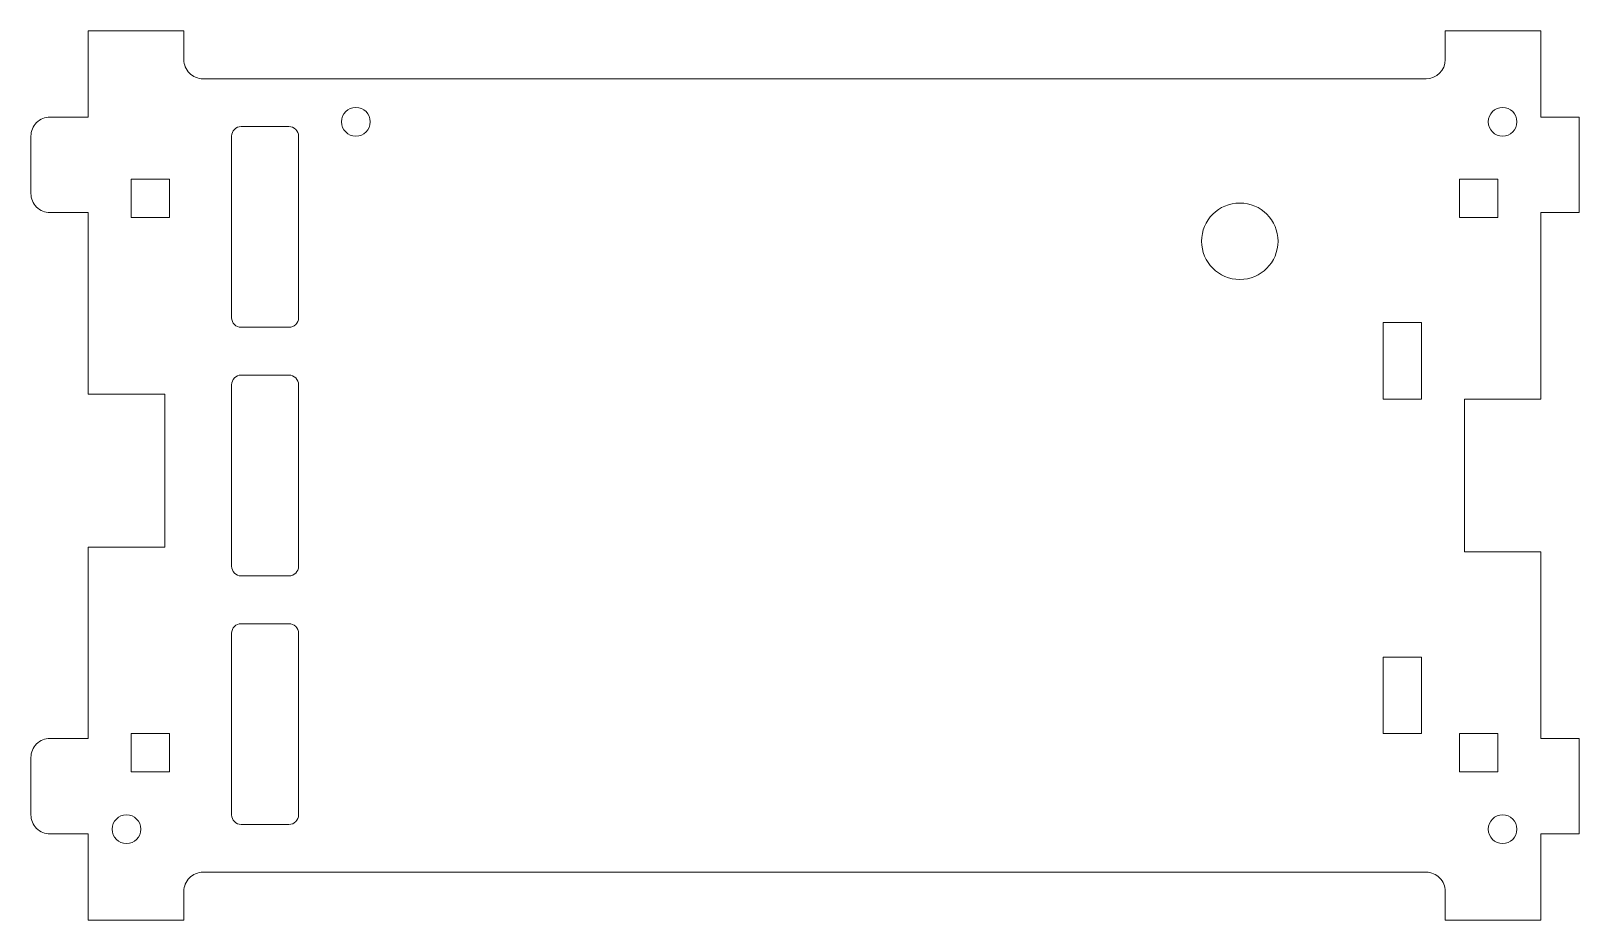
# Model space of a CAD drawing. Header units: millimetres. Extents: x -211 to 190, y -120 to 131.
# Drawn here: x -210.7 to -48.7, y 25.9 to 118.9 of the extents above; entities that cross this region are included whole.
import ezdxf

# ---------------------------------------------------------------- set-up
doc = ezdxf.new("R2010")
doc.units = ezdxf.units.MM
doc.header["$MEASUREMENT"] = 0
doc.layers.add('Camada 1', color=7, linetype='Continuous')

msp = doc.modelspace()

# ---------------------------------------------------------------- linework, layer by layer
at = {"layer": 'Camada 1', "color": 1, "lineweight": 9}
for points, knots in [([(-52.6639, 34.9232), (-52.6639, 34.9232), (-52.6639, 25.9232), (-52.6639, 25.9232), (-52.6639, 25.9232), (-52.6639, 25.9232), (-62.6639, 25.9232), (-62.6639, 25.9232), (-62.6639, 25.9232), (-62.6639, 25.9232), (-62.6639, 28.9232), (-62.6639, 28.9232), (-62.6639, 28.9232), (-62.6639, 29.4536), (-62.8746, 29.9623), (-63.2497, 30.3374), (-63.2497, 30.3374), (-63.6248, 30.7125), (-64.1335, 30.9232), (-64.6639, 30.9232), (-64.6639, 30.9232), (-64.6639, 30.9232), (-192.6639, 30.9232), (-192.6639, 30.9232), (-192.6639, 30.9232), (-193.1944, 30.9232), (-193.7031, 30.7125), (-194.0781, 30.3374), (-194.0781, 30.3374), (-194.4532, 29.9623), (-194.6639, 29.4536), (-194.6639, 28.9232), (-194.6639, 28.9232), (-194.6639, 28.9232), (-194.6639, 25.9232), (-194.6639, 25.9232), (-194.6639, 25.9232), (-194.6639, 25.9232), (-204.6639, 25.9232), (-204.6639, 25.9232), (-204.6639, 25.9232), (-204.6639, 25.9232), (-204.6639, 34.9232), (-204.6639, 34.9232), (-204.6639, 34.9232), (-204.6639, 34.9232), (-208.6639, 34.9232), (-208.6639, 34.9232), (-208.6639, 34.9232), (-209.1944, 34.9232), (-209.7031, 35.1339), (-210.0781, 35.509), (-210.0781, 35.509), (-210.4532, 35.8841), (-210.6639, 36.3928), (-210.6639, 36.9232), (-210.6639, 36.9232), (-210.6639, 36.9232), (-210.6639, 42.9232), (-210.6639, 42.9232), (-210.6639, 42.9232), (-210.6639, 43.4536), (-210.4532, 43.9623), (-210.0781, 44.3374), (-210.0781, 44.3374), (-209.7031, 44.7125), (-209.1944, 44.9232), (-208.6639, 44.9232), (-208.6639, 44.9232), (-208.6639, 44.9232), (-204.6639, 44.9232), (-204.6639, 44.9232), (-204.6639, 44.9232), (-204.6639, 44.9232), (-204.6639, 64.9232), (-204.6639, 64.9232), (-204.6639, 64.9232), (-204.6639, 64.9232), (-196.6639, 64.9232), (-196.6639, 64.9232), (-196.6639, 64.9232), (-196.6639, 64.9232), (-196.6639, 80.9232), (-196.6639, 80.9232), (-196.6639, 80.9232), (-196.6639, 80.9232), (-204.6639, 80.9232), (-204.6639, 80.9232), (-204.6639, 80.9232), (-204.6639, 80.9232), (-204.6639, 99.9232), (-204.6639, 99.9232), (-204.6639, 99.9232), (-204.6639, 99.9232), (-208.6639, 99.9232), (-208.6639, 99.9232), (-208.6639, 99.9232), (-209.1944, 99.9232), (-209.7031, 100.1339), (-210.0781, 100.509), (-210.0781, 100.509), (-210.4532, 100.8841), (-210.6639, 101.3928), (-210.6639, 101.9232), (-210.6639, 101.9232), (-210.6639, 101.9232), (-210.6639, 107.9232), (-210.6639, 107.9232), (-210.6639, 107.9232), (-210.6639, 108.4536), (-210.4532, 108.9623), (-210.0781, 109.3374), (-210.0781, 109.3374), (-209.7031, 109.7125), (-209.1944, 109.9232), (-208.6639, 109.9232), (-208.6639, 109.9232), (-208.6639, 109.9232), (-204.6639, 109.9232), (-204.6639, 109.9232), (-204.6639, 109.9232), (-204.6639, 109.9232), (-204.6639, 118.9232), (-204.6639, 118.9232), (-204.6639, 118.9232), (-204.6639, 118.9232), (-194.6639, 118.9232), (-194.6639, 118.9232), (-194.6639, 118.9232), (-194.6639, 118.9232), (-194.6639, 115.9232), (-194.6639, 115.9232), (-194.6639, 115.9232), (-194.6639, 115.3928), (-194.4532, 114.8841), (-194.0781, 114.509), (-194.0781, 114.509), (-193.7031, 114.1339), (-193.1944, 113.9232), (-192.6639, 113.9232), (-192.6639, 113.9232), (-192.6639, 113.9232), (-64.6639, 113.9232), (-64.6639, 113.9232), (-64.6639, 113.9232), (-63.5594, 113.9232), (-62.6639, 114.8186), (-62.6639, 115.9232), (-62.6639, 115.9232), (-62.6639, 115.9232), (-62.6639, 118.9232), (-62.6639, 118.9232), (-62.6639, 118.9232), (-62.6639, 118.9232), (-52.6639, 118.9232), (-52.6639, 118.9232), (-52.6639, 118.9232), (-52.6639, 118.9232), (-52.6639, 109.9232), (-52.6639, 109.9232), (-52.6639, 109.9232), (-52.6639, 109.9232), (-48.6639, 109.9232), (-48.6639, 109.9232), (-48.6639, 109.9232), (-48.6639, 109.9232), (-48.6639, 99.9232), (-48.6639, 99.9232), (-48.6639, 99.9232), (-48.6639, 99.9232), (-52.6639, 99.9232), (-52.6639, 99.9232), (-52.6639, 99.9232), (-52.6639, 99.9232), (-52.6639, 80.4232), (-52.6639, 80.4232), (-52.6639, 80.4232), (-52.6639, 80.4232), (-60.6639, 80.4232), (-60.6639, 80.4232), (-60.6639, 80.4232), (-60.6639, 80.4232), (-60.6639, 64.4232), (-60.6639, 64.4232), (-60.6639, 64.4232), (-60.6639, 64.4232), (-52.6639, 64.4232), (-52.6639, 64.4232), (-52.6639, 64.4232), (-52.6639, 64.4232), (-52.6639, 44.9232), (-52.6639, 44.9232), (-52.6639, 44.9232), (-52.6639, 44.9232), (-48.6639, 44.9232), (-48.6639, 44.9232), (-48.6639, 44.9232), (-48.6639, 44.9232), (-48.6639, 34.9232), (-48.6639, 34.9232), (-48.6639, 34.9232), (-48.6639, 34.9232), (-52.6639, 34.9232), (-52.6639, 34.9232)], [0, 0, 0, 0, 0.01923077, 0.01923077, 0.01923077, 0.01923077, 0.03846154, 0.03846154, 0.03846154, 0.03846154, 0.05769231, 0.05769231, 0.05769231, 0.05769231, 0.07692308, 0.07692308, 0.07692308, 0.07692308, 0.09615385, 0.09615385, 0.09615385, 0.09615385, 0.11538462, 0.11538462, 0.11538462, 0.11538462, 0.13461538, 0.13461538, 0.13461538, 0.13461538, 0.15384615, 0.15384615, 0.15384615, 0.15384615, 0.17307692, 0.17307692, 0.17307692, 0.17307692, 0.19230769, 0.19230769, 0.19230769, 0.19230769, 0.21153846, 0.21153846, 0.21153846, 0.21153846, 0.23076923, 0.23076923, 0.23076923, 0.23076923, 0.25, 0.25, 0.25, 0.25, 0.26923077, 0.26923077, 0.26923077, 0.26923077, 0.28846154, 0.28846154, 0.28846154, 0.28846154, 0.30769231, 0.30769231, 0.30769231, 0.30769231, 0.32692308, 0.32692308, 0.32692308, 0.32692308, 0.34615385, 0.34615385, 0.34615385, 0.34615385, 0.36538462, 0.36538462, 0.36538462, 0.36538462, 0.38461538, 0.38461538, 0.38461538, 0.38461538, 0.40384615, 0.40384615, 0.40384615, 0.40384615, 0.42307692, 0.42307692, 0.42307692, 0.42307692, 0.44230769, 0.44230769, 0.44230769, 0.44230769, 0.46153846, 0.46153846, 0.46153846, 0.46153846, 0.48076923, 0.48076923, 0.48076923, 0.48076923, 0.5, 0.5, 0.5, 0.5, 0.51923077, 0.51923077, 0.51923077, 0.51923077, 0.53846154, 0.53846154, 0.53846154, 0.53846154, 0.55769231, 0.55769231, 0.55769231, 0.55769231, 0.57692308, 0.57692308, 0.57692308, 0.57692308, 0.59615385, 0.59615385, 0.59615385, 0.59615385, 0.61538462, 0.61538462, 0.61538462, 0.61538462, 0.63461538, 0.63461538, 0.63461538, 0.63461538, 0.65384615, 0.65384615, 0.65384615, 0.65384615, 0.67307692, 0.67307692, 0.67307692, 0.67307692, 0.69230769, 0.69230769, 0.69230769, 0.69230769, 0.71153846, 0.71153846, 0.71153846, 0.71153846, 0.73076923, 0.73076923, 0.73076923, 0.73076923, 0.75, 0.75, 0.75, 0.75, 0.76923077, 0.76923077, 0.76923077, 0.76923077, 0.78846154, 0.78846154, 0.78846154, 0.78846154, 0.80769231, 0.80769231, 0.80769231, 0.80769231, 0.82692308, 0.82692308, 0.82692308, 0.82692308, 0.84615385, 0.84615385, 0.84615385, 0.84615385, 0.86538462, 0.86538462, 0.86538462, 0.86538462, 0.88461538, 0.88461538, 0.88461538, 0.88461538, 0.90384615, 0.90384615, 0.90384615, 0.90384615, 0.92307692, 0.92307692, 0.92307692, 0.92307692, 0.94230769, 0.94230769, 0.94230769, 0.94230769, 0.96153846, 0.96153846, 0.96153846, 0.96153846, 1, 1, 1, 1]), ([(-175.1639, 109.4232), (-175.1639, 110.2516), (-175.8355, 110.9232), (-176.6639, 110.9232), (-176.6639, 110.9232), (-177.4924, 110.9232), (-178.1639, 110.2516), (-178.1639, 109.4232), (-178.1639, 109.4232), (-178.1639, 108.5948), (-177.4924, 107.9232), (-176.6639, 107.9232), (-176.6639, 107.9232), (-175.8355, 107.9232), (-175.1639, 108.5948), (-175.1639, 109.4232)], [0, 0, 0, 0, 0.2, 0.2, 0.2, 0.2, 0.4, 0.4, 0.4, 0.4, 0.6, 0.6, 0.6, 0.6, 1, 1, 1, 1]), ([(-55.1639, 109.4232), (-55.1639, 110.2516), (-55.8355, 110.9232), (-56.6639, 110.9232), (-56.6639, 110.9232), (-57.4924, 110.9232), (-58.1639, 110.2516), (-58.1639, 109.4232), (-58.1639, 109.4232), (-58.1639, 108.5948), (-57.4924, 107.9232), (-56.6639, 107.9232), (-56.6639, 107.9232), (-55.8355, 107.9232), (-55.1639, 108.5948), (-55.1639, 109.4232)], [0, 0, 0, 0, 0.2, 0.2, 0.2, 0.2, 0.4, 0.4, 0.4, 0.4, 0.6, 0.6, 0.6, 0.6, 1, 1, 1, 1]), ([(-188.6639, 108.9232), (-188.6639, 108.9232), (-183.6639, 108.9232), (-183.6639, 108.9232), (-183.6639, 108.9232), (-183.3987, 108.9232), (-183.1444, 108.8178), (-182.9568, 108.6303), (-182.9568, 108.6303), (-182.7693, 108.4428), (-182.6639, 108.1884), (-182.6639, 107.9232), (-182.6639, 107.9232), (-182.6639, 107.9232), (-182.6639, 88.9232), (-182.6639, 88.9232), (-182.6639, 88.9232), (-182.6639, 88.3709), (-183.1116, 87.9232), (-183.6639, 87.9232), (-183.6639, 87.9232), (-183.6639, 87.9232), (-188.6639, 87.9232), (-188.6639, 87.9232), (-188.6639, 87.9232), (-188.9291, 87.9232), (-189.1835, 88.0286), (-189.371, 88.2161), (-189.371, 88.2161), (-189.5586, 88.4036), (-189.6639, 88.658), (-189.6639, 88.9232), (-189.6639, 88.9232), (-189.6639, 88.9232), (-189.6639, 107.9232), (-189.6639, 107.9232), (-189.6639, 107.9232), (-189.6639, 108.1884), (-189.5586, 108.4428), (-189.371, 108.6303), (-189.371, 108.6303), (-189.1835, 108.8178), (-188.9291, 108.9232), (-188.6639, 108.9232)], [0, 0, 0, 0, 0.08333333, 0.08333333, 0.08333333, 0.08333333, 0.16666667, 0.16666667, 0.16666667, 0.16666667, 0.25, 0.25, 0.25, 0.25, 0.33333333, 0.33333333, 0.33333333, 0.33333333, 0.41666667, 0.41666667, 0.41666667, 0.41666667, 0.5, 0.5, 0.5, 0.5, 0.58333333, 0.58333333, 0.58333333, 0.58333333, 0.66666667, 0.66666667, 0.66666667, 0.66666667, 0.75, 0.75, 0.75, 0.75, 0.83333333, 0.83333333, 0.83333333, 0.83333333, 1, 1, 1, 1]), ([(-200.1639, 103.4232), (-200.1639, 103.4232), (-196.1639, 103.4232), (-196.1639, 103.4232), (-196.1639, 103.4232), (-196.1639, 103.4232), (-196.1639, 99.4232), (-196.1639, 99.4232), (-196.1639, 99.4232), (-196.1639, 99.4232), (-200.1639, 99.4232), (-200.1639, 99.4232), (-200.1639, 99.4232), (-200.1639, 99.4232), (-200.1639, 103.4232), (-200.1639, 103.4232)], [0, 0, 0, 0, 0.2, 0.2, 0.2, 0.2, 0.4, 0.4, 0.4, 0.4, 0.6, 0.6, 0.6, 0.6, 1, 1, 1, 1]), ([(-57.1639, 99.4232), (-57.1639, 99.4232), (-61.1639, 99.4232), (-61.1639, 99.4232), (-61.1639, 99.4232), (-61.1639, 99.4232), (-61.1639, 103.4232), (-61.1639, 103.4232), (-61.1639, 103.4232), (-61.1639, 103.4232), (-57.1639, 103.4232), (-57.1639, 103.4232), (-57.1639, 103.4232), (-57.1639, 103.4232), (-57.1639, 99.4232), (-57.1639, 99.4232)], [0, 0, 0, 0, 0.2, 0.2, 0.2, 0.2, 0.4, 0.4, 0.4, 0.4, 0.6, 0.6, 0.6, 0.6, 1, 1, 1, 1]), ([(-80.1639, 96.9232), (-80.1639, 99.1323), (-81.9548, 100.9232), (-84.1639, 100.9232), (-84.1639, 100.9232), (-86.3731, 100.9232), (-88.1639, 99.1324), (-88.1639, 96.9232), (-88.1639, 96.9232), (-88.1639, 94.7141), (-86.3731, 92.9232), (-84.1639, 92.9232), (-84.1639, 92.9232), (-81.9548, 92.9232), (-80.1639, 94.714), (-80.1639, 96.9232)], [0, 0, 0, 0, 0.2, 0.2, 0.2, 0.2, 0.4, 0.4, 0.4, 0.4, 0.6, 0.6, 0.6, 0.6, 1, 1, 1, 1]), ([(-69.1639, 88.4232), (-69.1639, 88.4232), (-65.1639, 88.4232), (-65.1639, 88.4232), (-65.1639, 88.4232), (-65.1639, 88.4232), (-65.1639, 80.4232), (-65.1639, 80.4232), (-65.1639, 80.4232), (-65.1639, 80.4232), (-69.1639, 80.4232), (-69.1639, 80.4232), (-69.1639, 80.4232), (-69.1639, 80.4232), (-69.1639, 88.4232), (-69.1639, 88.4232)], [0, 0, 0, 0, 0.2, 0.2, 0.2, 0.2, 0.4, 0.4, 0.4, 0.4, 0.6, 0.6, 0.6, 0.6, 1, 1, 1, 1]), ([(-188.6639, 82.9232), (-188.6639, 82.9232), (-183.6639, 82.9232), (-183.6639, 82.9232), (-183.6639, 82.9232), (-183.3987, 82.9232), (-183.1444, 82.8178), (-182.9568, 82.6303), (-182.9568, 82.6303), (-182.7693, 82.4428), (-182.6639, 82.1884), (-182.6639, 81.9232), (-182.6639, 81.9232), (-182.6639, 81.9232), (-182.6639, 62.9232), (-182.6639, 62.9232), (-182.6639, 62.9232), (-182.6639, 62.3709), (-183.1116, 61.9232), (-183.6639, 61.9232), (-183.6639, 61.9232), (-183.6639, 61.9232), (-188.6639, 61.9232), (-188.6639, 61.9232), (-188.6639, 61.9232), (-188.9291, 61.9232), (-189.1835, 62.0286), (-189.371, 62.2161), (-189.371, 62.2161), (-189.5586, 62.4036), (-189.6639, 62.658), (-189.6639, 62.9232), (-189.6639, 62.9232), (-189.6639, 62.9232), (-189.6639, 81.9232), (-189.6639, 81.9232), (-189.6639, 81.9232), (-189.6639, 82.1884), (-189.5586, 82.4428), (-189.371, 82.6303), (-189.371, 82.6303), (-189.1835, 82.8178), (-188.9291, 82.9232), (-188.6639, 82.9232)], [0, 0, 0, 0, 0.08333333, 0.08333333, 0.08333333, 0.08333333, 0.16666667, 0.16666667, 0.16666667, 0.16666667, 0.25, 0.25, 0.25, 0.25, 0.33333333, 0.33333333, 0.33333333, 0.33333333, 0.41666667, 0.41666667, 0.41666667, 0.41666667, 0.5, 0.5, 0.5, 0.5, 0.58333333, 0.58333333, 0.58333333, 0.58333333, 0.66666667, 0.66666667, 0.66666667, 0.66666667, 0.75, 0.75, 0.75, 0.75, 0.83333333, 0.83333333, 0.83333333, 0.83333333, 1, 1, 1, 1]), ([(-188.6639, 56.9232), (-188.6639, 56.9232), (-183.6639, 56.9232), (-183.6639, 56.9232), (-183.6639, 56.9232), (-183.3987, 56.9232), (-183.1444, 56.8178), (-182.9568, 56.6303), (-182.9568, 56.6303), (-182.7693, 56.4428), (-182.6639, 56.1884), (-182.6639, 55.9232), (-182.6639, 55.9232), (-182.6639, 55.9232), (-182.6639, 36.9232), (-182.6639, 36.9232), (-182.6639, 36.9232), (-182.6639, 36.3709), (-183.1116, 35.9232), (-183.6639, 35.9232), (-183.6639, 35.9232), (-183.6639, 35.9232), (-188.6639, 35.9232), (-188.6639, 35.9232), (-188.6639, 35.9232), (-188.9291, 35.9232), (-189.1835, 36.0286), (-189.371, 36.2161), (-189.371, 36.2161), (-189.5586, 36.4036), (-189.6639, 36.658), (-189.6639, 36.9232), (-189.6639, 36.9232), (-189.6639, 36.9232), (-189.6639, 55.9232), (-189.6639, 55.9232), (-189.6639, 55.9232), (-189.6639, 56.1884), (-189.5586, 56.4428), (-189.371, 56.6303), (-189.371, 56.6303), (-189.1835, 56.8178), (-188.9291, 56.9232), (-188.6639, 56.9232)], [0, 0, 0, 0, 0.08333333, 0.08333333, 0.08333333, 0.08333333, 0.16666667, 0.16666667, 0.16666667, 0.16666667, 0.25, 0.25, 0.25, 0.25, 0.33333333, 0.33333333, 0.33333333, 0.33333333, 0.41666667, 0.41666667, 0.41666667, 0.41666667, 0.5, 0.5, 0.5, 0.5, 0.58333333, 0.58333333, 0.58333333, 0.58333333, 0.66666667, 0.66666667, 0.66666667, 0.66666667, 0.75, 0.75, 0.75, 0.75, 0.83333333, 0.83333333, 0.83333333, 0.83333333, 1, 1, 1, 1]), ([(-69.1639, 53.4232), (-69.1639, 53.4232), (-65.1639, 53.4232), (-65.1639, 53.4232), (-65.1639, 53.4232), (-65.1639, 53.4232), (-65.1639, 45.4232), (-65.1639, 45.4232), (-65.1639, 45.4232), (-65.1639, 45.4232), (-69.1639, 45.4232), (-69.1639, 45.4232), (-69.1639, 45.4232), (-69.1639, 45.4232), (-69.1639, 53.4232), (-69.1639, 53.4232)], [0, 0, 0, 0, 0.2, 0.2, 0.2, 0.2, 0.4, 0.4, 0.4, 0.4, 0.6, 0.6, 0.6, 0.6, 1, 1, 1, 1]), ([(-200.1639, 45.4232), (-200.1639, 45.4232), (-196.1639, 45.4232), (-196.1639, 45.4232), (-196.1639, 45.4232), (-196.1639, 45.4232), (-196.1639, 41.4232), (-196.1639, 41.4232), (-196.1639, 41.4232), (-196.1639, 41.4232), (-200.1639, 41.4232), (-200.1639, 41.4232), (-200.1639, 41.4232), (-200.1639, 41.4232), (-200.1639, 45.4232), (-200.1639, 45.4232)], [0, 0, 0, 0, 0.2, 0.2, 0.2, 0.2, 0.4, 0.4, 0.4, 0.4, 0.6, 0.6, 0.6, 0.6, 1, 1, 1, 1]), ([(-57.1639, 41.4232), (-57.1639, 41.4232), (-61.1639, 41.4232), (-61.1639, 41.4232), (-61.1639, 41.4232), (-61.1639, 41.4232), (-61.1639, 45.4232), (-61.1639, 45.4232), (-61.1639, 45.4232), (-61.1639, 45.4232), (-57.1639, 45.4232), (-57.1639, 45.4232), (-57.1639, 45.4232), (-57.1639, 45.4232), (-57.1639, 41.4232), (-57.1639, 41.4232)], [0, 0, 0, 0, 0.2, 0.2, 0.2, 0.2, 0.4, 0.4, 0.4, 0.4, 0.6, 0.6, 0.6, 0.6, 1, 1, 1, 1]), ([(-199.1639, 35.4232), (-199.1639, 36.2516), (-199.8355, 36.9232), (-200.6639, 36.9232), (-200.6639, 36.9232), (-201.4924, 36.9232), (-202.1639, 36.2516), (-202.1639, 35.4232), (-202.1639, 35.4232), (-202.1639, 34.5948), (-201.4924, 33.9232), (-200.6639, 33.9232), (-200.6639, 33.9232), (-199.8355, 33.9232), (-199.1639, 34.5948), (-199.1639, 35.4232)], [0, 0, 0, 0, 0.2, 0.2, 0.2, 0.2, 0.4, 0.4, 0.4, 0.4, 0.6, 0.6, 0.6, 0.6, 1, 1, 1, 1]), ([(-55.1639, 35.4232), (-55.1639, 36.2516), (-55.8355, 36.9232), (-56.6639, 36.9232), (-56.6639, 36.9232), (-57.4924, 36.9232), (-58.1639, 36.2516), (-58.1639, 35.4232), (-58.1639, 35.4232), (-58.1639, 34.5948), (-57.4924, 33.9232), (-56.6639, 33.9232), (-56.6639, 33.9232), (-55.8355, 33.9232), (-55.1639, 34.5948), (-55.1639, 35.4232)], [0, 0, 0, 0, 0.2, 0.2, 0.2, 0.2, 0.4, 0.4, 0.4, 0.4, 0.6, 0.6, 0.6, 0.6, 1, 1, 1, 1])]:
    msp.add_open_spline(points, degree=3, knots=knots, dxfattribs=at)

doc.saveas('drawing.dxf')
